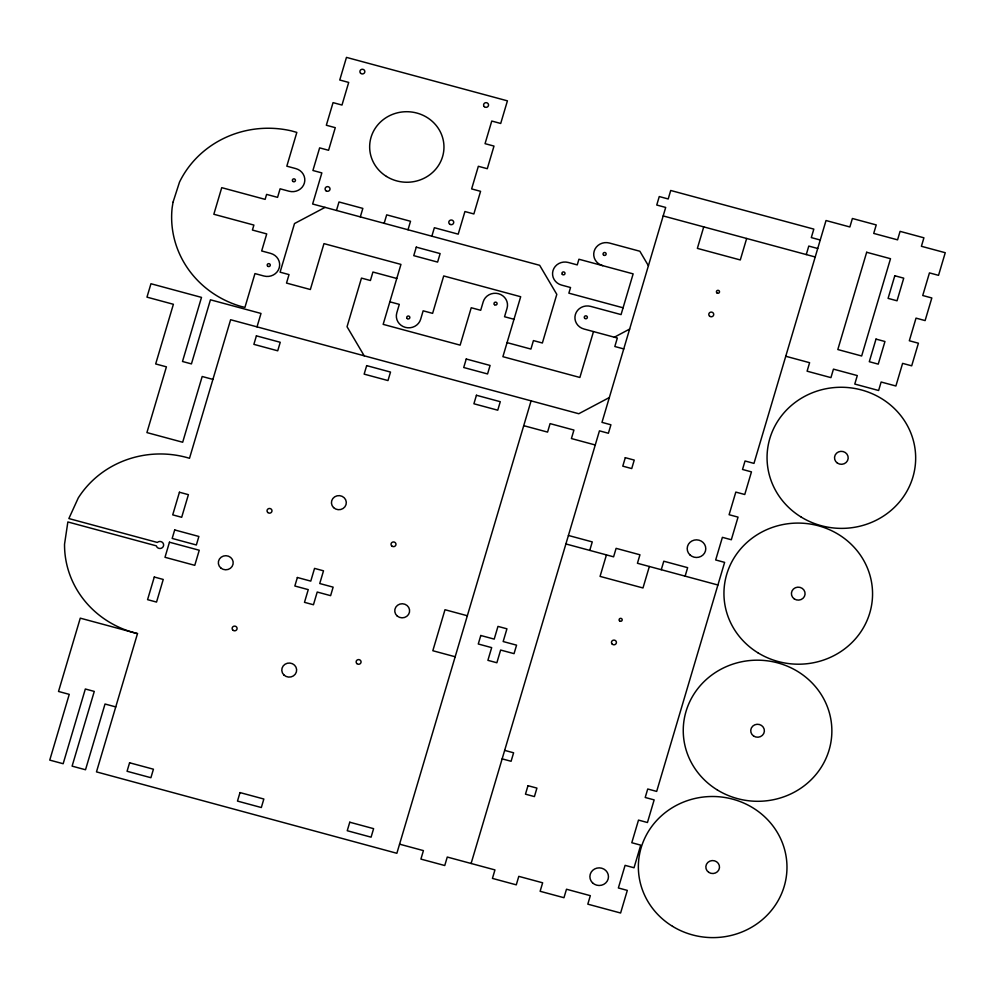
<?xml version="1.0" encoding="UTF-8"?>
<svg xmlns="http://www.w3.org/2000/svg" width="995" height="995" viewBox="0 0 995 995"><rect width="100%" height="100%" fill="white"/><g stroke="black" fill="none" stroke-linecap="round" stroke-linejoin="round"><path stroke-width="1.49" d="M471.108 863.486L599.45 430.847L608.393 433.26L610.918 424.778L601.975 422.365L665.692 207.445L656.75 205.032L659.262 196.55L668.205 198.963L670.717 190.48L813.823 229.111L811.311 237.594L820.253 240.019M609.338 397.54L578.779 413.733L230.616 319.731L189.51 458.285A96.042 91.179 1.6 0 0 78.269 497.935L68.866 518.557L157.334 542.449A3.719 3.532 1.6 0 1 162.993 542.996A3.719 3.532 1.6 0 1 161.451 548.195A3.719 3.532 1.6 0 1 156.327 545.845L67.859 521.952L64.538 544.228A96.042 91.179 1.6 0 0 137.497 633.604L96.478 771.884L396.868 853.287L531.094 400.848M257.021 326.858L261.001 313.45L210.442 299.806L191.438 363.896L182.495 361.483L201.5 297.393L150.954 283.737L146.974 297.144L173.391 304.283L155.68 363.946L166.414 366.844L146.912 432.589L182.682 442.24L202.184 376.496L212.905 379.394M336.472 210.455L338.996 201.973L362.839 208.403L360.314 216.885M384.157 223.328L386.682 214.845L410.525 221.276L408.012 229.758M431.855 236.201L434.367 227.718L458.21 234.161L464.926 211.537L473.869 213.95L480.573 191.326L471.63 188.913L478.346 166.289L487.289 168.702L493.993 146.078L485.05 143.666L491.766 121.042L500.709 123.467L507.425 100.843L346.471 57.387L339.755 80.01L348.698 82.423L341.994 105.047L333.051 102.634L326.335 125.246L335.278 127.671L328.574 150.282L319.631 147.869L312.915 170.493L321.858 172.906L312.629 204.012L539.663 265.304L556.802 294.371L542.374 343.001L533.432 340.588L530.92 349.071L507.077 342.628M593.493 331.584L579.874 377.466L502.898 356.683L520.683 296.734L443.708 275.951L432.614 313.363L423.149 310.813L420.636 319.296A12.388 11.753 1.6 0 1 405.363 327.38A12.388 11.753 1.6 0 1 396.794 312.853L399.306 304.37L389.853 301.821M589.749 550.397L592.261 541.902L568.419 535.472M606.44 554.899L600.06 576.391L642.981 587.97L649.362 566.491M703.739 226.885L697.371 248.377L740.292 259.956L746.66 238.477M661.277 569.7L663.789 561.217L687.644 567.66L685.12 576.142M806.273 254.571L808.786 246.076L817.728 248.501M614.35 337.218L629.648 329.059M325.067 207.37L294.508 223.552L280.092 272.182L289.023 274.595L286.51 283.077L310.353 289.52L323.972 243.626L400.948 264.409L383.162 324.358L460.138 345.141L471.232 307.741L480.697 310.291L483.209 301.808A12.388 11.753 1.6 0 1 498.495 293.712A12.388 11.753 1.6 0 1 507.052 308.251L504.54 316.733L513.992 319.283M663.205 215.94L815.216 256.984M623.081 307.803L568.866 293.164L570.545 287.518L561.578 285.092A12.388 11.753 1.6 0 1 553.009 270.565A12.388 11.753 1.6 0 1 568.282 262.469L577.249 264.894L578.928 259.235L633.143 273.874L621.067 314.594L590.669 306.385A12.388 11.753 1.6 0 0 575.384 314.482A12.388 11.753 1.6 0 0 583.953 329.009L617.335 338.014L614.823 346.509L623.765 348.922M785.764 356.26L809.607 362.702L807.094 371.185L830.937 377.627L833.449 369.133L857.292 375.575L854.78 384.058L878.622 390.5L881.135 382.018L895.898 385.998L902.602 363.374L911.694 365.824L918.41 343.213L909.318 340.75L916.022 318.126L925.114 320.589L931.83 297.965L922.738 295.515L929.454 272.891L938.534 275.341L945.25 252.718L921.407 246.287L923.92 237.805L900.077 231.362L897.565 239.845L873.722 233.415L876.234 224.92L852.392 218.49L849.867 226.972L826.024 220.529L753.974 463.396L745.044 460.983L742.519 469.466L751.461 471.879L744.757 494.503L735.815 492.09L729.099 514.713L738.041 517.126L731.325 539.75L722.395 537.337L715.679 559.961L724.621 562.374L656.675 791.411L647.733 788.998L645.208 797.48L654.15 799.893L647.446 822.517L638.504 820.104L631.788 842.728L640.73 845.141L634.026 867.764L625.084 865.351L618.368 887.975L627.31 890.388L620.606 913.012L587.809 904.156L590.333 895.674L566.491 889.231L563.966 897.714L540.123 891.284L542.648 882.801L518.793 876.359L516.281 884.841L492.438 878.398L494.95 869.916L447.265 857.043L444.753 865.526L420.91 859.095L423.422 850.613L399.58 844.17M396.781 278.476L372.926 272.033L370.414 280.515L361.471 278.102L347.044 326.733L364.182 355.787M523.731 425.673L547.573 432.104L550.086 423.621L573.928 430.064L571.416 438.546L595.259 444.989M565.906 543.954L613.592 556.827L616.104 548.344L639.947 554.787L637.434 563.269L717.905 584.998M467.339 615.756L444.989 609.724L432.825 650.73L455.175 656.762M137.497 633.604L80.272 618.156L58.518 691.463L69.252 694.361L49.75 760.105L63.158 763.725L85.334 689L94.276 691.413L72.1 766.138L85.52 769.757L105.022 704.012L115.756 706.91M504.664 750.379L513.607 752.792L511.094 761.274L502.152 758.862M648.429 265.777L639.86 251.25L609.45 243.041A12.388 11.753 1.6 0 0 594.177 251.138A12.388 11.753 1.6 0 0 602.746 265.665M173.03 202.209L172.11 208.054A97.995 93.045 1.6 0 0 241.101 306.46L244.932 307.393L254.956 273.588L263.924 276.013A12.388 11.753 1.6 0 0 279.197 267.916A12.388 11.753 1.6 0 0 270.628 253.389L261.673 250.964L266.722 233.912L252.419 230.044L253.899 225.069L213.838 214.261L221.736 187.657L265.13 199.373L266.598 194.398L277.568 197.358L280.105 188.801L289.072 191.227A12.388 11.753 1.6 0 0 304.358 183.13A12.388 11.753 1.6 0 0 295.789 168.603L286.821 166.177L296.833 132.41L291.398 130.88A98.007 93.057 1.6 0 0 179.51 182.097L173.03 202.209M154.287 577.025L147.571 599.649L156.538 602.074L163.242 579.451L154.287 577.025M179.436 492.239L172.72 514.863L181.687 517.288L188.403 494.664L179.436 492.239M169.461 542.213L164.996 557.287L194.771 565.334L199.249 550.247L169.461 542.213M174.697 529.937L172.172 538.432L196.351 544.974L198.876 536.467L174.697 529.937M129.586 762.779L127.061 771.274L150.904 777.717L153.429 769.21L129.586 762.779M256.399 335.85L253.874 344.357L277.717 350.8L280.242 342.292L256.399 335.85M297.368 577.498L294.843 586.005L308.251 589.625L304.482 602.336L313.45 604.749L317.218 592.037L330.614 595.657L333.138 587.149L319.743 583.53L323.512 570.819L314.544 568.394L310.776 581.117L297.368 577.498M240.006 792.58L237.482 801.087L261.324 807.53L263.849 799.022L240.006 792.58M366.67 365.625L364.145 374.132L387.988 380.563L390.513 372.068L366.67 365.625M416.283 247.146L413.758 255.653L437.601 262.095L440.126 253.588L416.283 247.146M466.245 359.008L463.72 367.516L487.562 373.946L490.087 365.451L466.245 359.008M349.767 822.218L347.243 830.725L371.085 837.168L373.61 828.661L349.767 822.218M476.431 395.264L473.906 403.771L497.749 410.201L500.274 401.706L476.431 395.264M480.796 635.494L478.272 644.001L491.679 647.621L487.898 660.332L496.866 662.757L500.634 650.046L514.042 653.653L516.567 645.158L503.159 641.539L506.94 628.815L497.973 626.402L494.204 639.113L480.796 635.494M527.984 785.689L525.472 794.172L534.414 796.585L536.927 788.102L527.984 785.689M625.295 457.675L622.783 466.157L631.726 468.57L634.238 460.088L625.295 457.675M866.67 252.27L837.815 349.543L861.658 355.986L890.513 258.712L866.67 252.27M876.01 339.096L869.294 361.707L878.237 364.133L884.953 341.509L876.01 339.096M894.791 275.752L888.087 298.376L897.03 300.788L903.734 278.165L894.791 275.752M356.832 663.565A2.475 2.351 1.6 0 0 360.986 662.571A2.475 2.351 1.6 0 0 357.989 659.648A2.475 2.351 1.6 0 0 356.832 663.565M232.83 630.096A2.475 2.351 1.6 0 0 236.997 629.101A2.475 2.351 1.6 0 0 233.999 626.178A2.475 2.351 1.6 0 0 232.83 630.096M220.853 568.033A7.438 7.052 1.6 0 0 233.054 564.177A7.438 7.052 1.6 0 0 223.402 556.056A7.438 7.052 1.6 0 0 220.853 568.033M397.266 616.067A7.438 7.052 1.6 0 0 409.467 612.211A7.438 7.052 1.6 0 0 399.816 604.102A7.438 7.052 1.6 0 0 397.266 616.067M612.273 644.175A2.475 2.351 1.6 0 0 616.365 642.957A2.475 2.351 1.6 0 0 613.206 640.195A2.475 2.351 1.6 0 0 612.273 644.175M619.549 620.843A1.542 1.468 1.6 0 0 622.149 620.221A1.542 1.468 1.6 0 0 620.271 618.392A1.542 1.468 1.6 0 0 619.549 620.843M494.478 304.669A1.542 1.468 1.6 0 0 497.052 303.972A1.542 1.468 1.6 0 0 495.124 302.194A1.542 1.468 1.6 0 0 494.478 304.669M407.216 318.549A1.542 1.468 1.6 0 0 409.803 317.84A1.542 1.468 1.6 0 0 407.863 316.074A1.542 1.468 1.6 0 0 407.216 318.549M709.584 316.161A2.475 2.351 1.6 0 0 713.676 314.942A2.475 2.351 1.6 0 0 710.517 312.181A2.475 2.351 1.6 0 0 709.584 316.161M716.86 292.828A1.542 1.468 1.6 0 0 719.46 292.207A1.542 1.468 1.6 0 0 717.582 290.378A1.542 1.468 1.6 0 0 716.86 292.828M689.846 554.812A9.291 8.818 1.6 0 0 705.43 551.081A9.291 8.818 1.6 0 0 694.199 540.111A9.291 8.818 1.6 0 0 689.846 554.812M758.103 652.907A74.314 70.558 1.6 0 0 872.478 597.174A74.314 70.558 1.6 0 0 764.172 530.845A74.314 70.558 1.6 0 0 758.103 652.907M794.284 598.915A6.841 6.492 1.6 0 0 805.054 594.289A6.841 6.492 1.6 0 0 795.415 587.722A6.841 6.492 1.6 0 0 794.284 598.915M801.211 517.089A74.314 70.558 1.6 0 0 915.587 461.357A74.314 70.558 1.6 0 0 807.281 395.027A74.314 70.558 1.6 0 0 801.211 517.089M837.392 463.098A6.841 6.492 1.6 0 0 848.163 458.459A6.841 6.492 1.6 0 0 838.524 451.904A6.841 6.492 1.6 0 0 837.392 463.098M584.712 318.313A1.542 1.468 1.6 0 0 587.311 317.691A1.542 1.468 1.6 0 0 585.433 315.863A1.542 1.468 1.6 0 0 584.712 318.313M603.505 254.981A1.542 1.468 1.6 0 0 606.104 254.359A1.542 1.468 1.6 0 0 604.226 252.531A1.542 1.468 1.6 0 0 603.505 254.981M562.362 274.409A1.542 1.468 1.6 0 0 564.949 273.787A1.542 1.468 1.6 0 0 563.083 271.958A1.542 1.468 1.6 0 0 562.362 274.409M292.791 181.339A1.542 1.468 1.6 0 0 295.391 180.717A1.542 1.468 1.6 0 0 293.513 178.889A1.542 1.468 1.6 0 0 292.791 181.339M267.63 266.125A1.542 1.468 1.6 0 0 270.23 265.503A1.542 1.468 1.6 0 0 268.364 263.675A1.542 1.468 1.6 0 0 267.63 266.125M484.291 106.639A2.475 2.351 1.6 0 0 488.445 105.644A2.475 2.351 1.6 0 0 485.448 102.721A2.475 2.351 1.6 0 0 484.291 106.639M360.6 73.244A2.475 2.351 1.6 0 0 364.755 72.249A2.475 2.351 1.6 0 0 361.757 69.327A2.475 2.351 1.6 0 0 360.6 73.244M325.937 190.729A2.475 2.351 1.6 0 0 329.992 189.398A2.475 2.351 1.6 0 0 326.746 186.737A2.475 2.351 1.6 0 0 325.937 190.729M449.827 224.273A2.475 2.351 1.6 0 0 453.72 222.569A2.475 2.351 1.6 0 0 450.213 220.218A2.475 2.351 1.6 0 0 449.827 224.273M386.446 176.426A37.163 35.273 1.6 0 0 443.907 149.076A37.163 35.273 1.6 0 0 390.09 115.432A37.163 35.273 1.6 0 0 386.446 176.426M392.129 546.255A2.475 2.351 1.6 0 0 395.973 544.439A2.475 2.351 1.6 0 0 392.391 542.188A2.475 2.351 1.6 0 0 392.129 546.255M267.73 512.45A2.475 2.351 1.6 0 0 271.896 511.455A2.475 2.351 1.6 0 0 268.899 508.532A2.475 2.351 1.6 0 0 267.73 512.45M283.898 674.983A7.438 7.052 1.6 0 0 296.373 671.998A7.438 7.052 1.6 0 0 287.393 663.23A7.438 7.052 1.6 0 0 283.898 674.983M333.561 507.587A7.438 7.052 1.6 0 0 346.036 504.602A7.438 7.052 1.6 0 0 337.044 495.821A7.438 7.052 1.6 0 0 333.561 507.587M592.535 882.826A9.291 8.818 1.6 0 0 608.119 879.095A9.291 8.818 1.6 0 0 596.888 868.125A9.291 8.818 1.6 0 0 592.535 882.826M672.52 926.32A74.314 70.558 1.6 0 0 786.896 870.588A74.314 70.558 1.6 0 0 678.59 804.258A74.314 70.558 1.6 0 0 672.52 926.32M708.701 872.329A6.841 6.492 1.6 0 0 719.472 867.702A6.841 6.492 1.6 0 0 709.833 861.135A6.841 6.492 1.6 0 0 708.701 872.329M717.407 790.005A74.314 70.558 1.6 0 0 831.783 734.273A74.314 70.558 1.6 0 0 723.477 667.943A74.314 70.558 1.6 0 0 717.407 790.005M753.588 736.014A6.841 6.492 1.6 0 0 764.359 731.387A6.841 6.492 1.6 0 0 754.72 724.833A6.841 6.492 1.6 0 0 753.588 736.014"/></g></svg>
